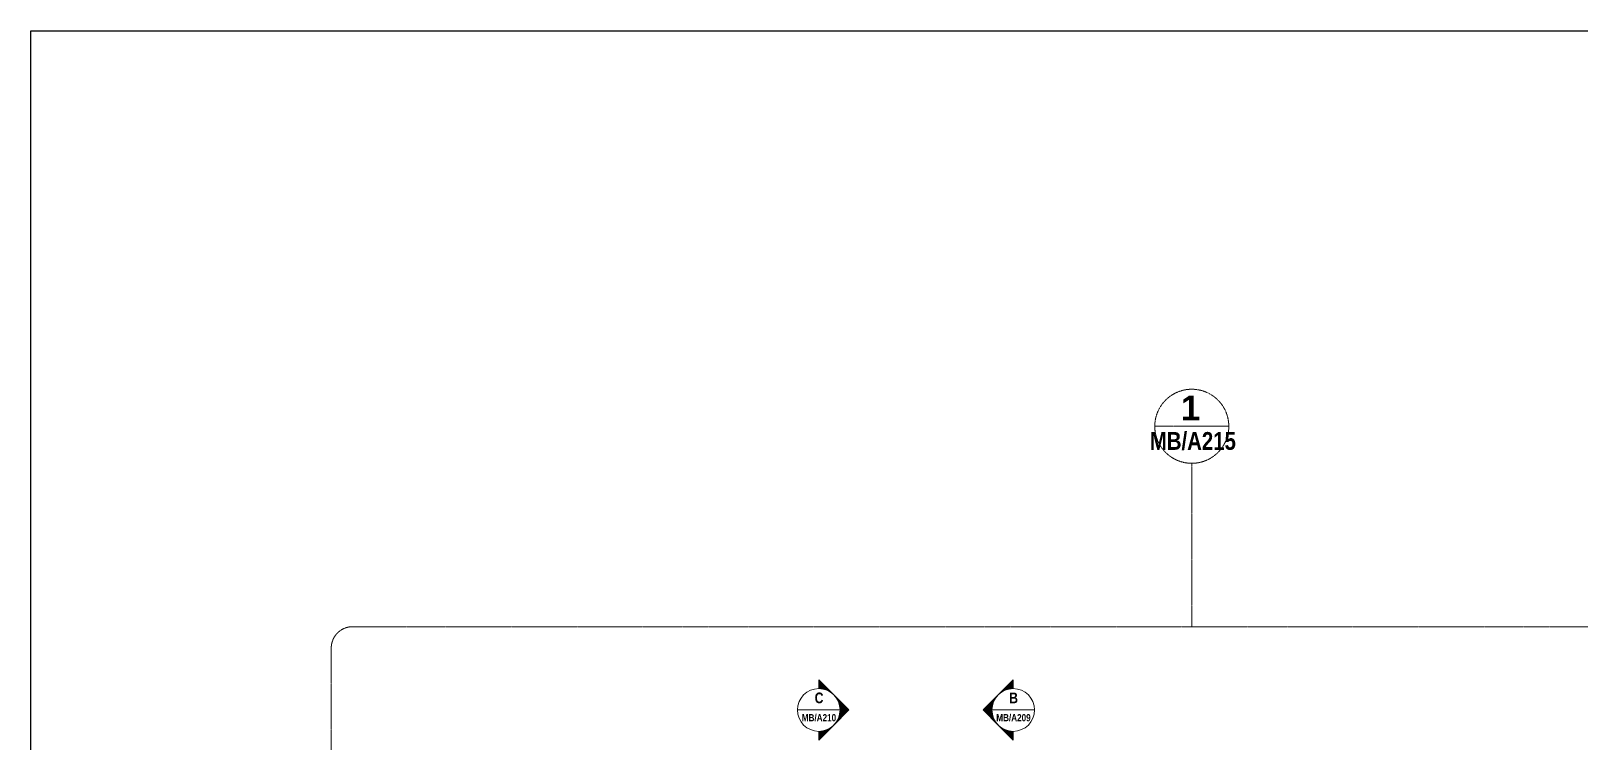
# Model space of a CAD drawing. Header units: inches. Extents: x 22 to 382261, y 22 to 371281.
# Drawn here: x 266401 to 299049, y 157642 to 172619 of the extents above; entities that cross this region are included whole.
import ezdxf

# ---------------------------------------------------------------- set-up
doc = ezdxf.new("R2010")
doc.units = ezdxf.units.IN
doc.header["$MEASUREMENT"] = 0
doc.linetypes.add('_Tracejado médio', pattern=[4, 3, -0.9999999999999999])
doc.layers.add('A-ANNO-SYMB', color=150, linetype='Continuous', lineweight=9)
doc.layers.add('G-ANNO-SYMB', color=111, linetype='Continuous', lineweight=9)
doc.styles.add('Arial Narrow_B', font='ARIALNB.TTF', dxfattribs={"height": 254.9999999999998})
doc.styles.add('Arial Narrow_B_1', font='ARIALNB.TTF', dxfattribs={"height": 169.9999999999999})
doc.styles.add('Arial Narrow_B_2', font='ARIALNB.TTF', dxfattribs={"height": 437.4999999999997})
doc.styles.add('Arial_B', font='arialbd.ttf', dxfattribs={"height": 350.7936507936507})

# ---------------------------------------------------------------- blocks, each defined once
blk = doc.blocks.new('Elevation - Metric Callout-744581-Left Side Elevation')
at = {"layer": 'A-ANNO-SYMB', "linetype": '_Tracejado médio'}
blk.add_line((-6368.450766206466, 22673.23829751776), (-4808.450766206467, 22673.23829751776), dxfattribs=at)
for radius, start, end in [(780.0000000000009, 359.9999999999996, 179.9999999999997), (780.0000000000001, 180, 359.9999999999994)]:
    blk.add_arc((-5588.450766206467, 22673.23829751776), radius, start, end, dxfattribs=at)
blk = doc.blocks.new('Section - M_Section Head - Filled 2-912447-Left Side Elevation')
at = {"layer": 'G-ANNO-SYMB'}
h = blk.add_hatch(color=256, dxfattribs=at)
edge = h.paths.add_edge_path()
edge.add_line((-9350.992569512657, 17333.43358213112), (-9669.190621046597, 17015.23553059718))
edge.add_arc((-9350.992569512651, 16697.03747906323), 450.0000000000011, 90.00000000000063, 135.0000000000005, ccw=False)
edge.add_line((-9350.992569512655, 17147.03747906323), (-9350.992569512657, 17333.43358213112))
h = blk.add_hatch(color=256, dxfattribs=at)
edge = h.paths.add_edge_path()
edge.add_line((-9987.388672580539, 16697.03747906323), (-9800.99256951265, 16697.03747906323))
edge.add_arc((-9350.992569512651, 16697.03747906323), 450.0000000000001, 135.0000000000008, 180.0000000000004, ccw=False)
edge.add_line((-9669.190621046599, 17015.23553059717), (-9987.388672580539, 16697.03747906323))
h = blk.add_hatch(color=256, dxfattribs=at)
edge = h.paths.add_edge_path()
edge.add_line((-9987.388672580539, 16697.03747906323), (-9669.190621046602, 16378.83942752928))
edge.add_arc((-9350.992569512651, 16697.03747906322), 449.9999999999964, 179.9999999999992, 224.9999999999986, ccw=False)
edge.add_line((-9800.99256951265, 16697.03747906322), (-9987.388672580539, 16697.03747906323))
h = blk.add_hatch(color=256, dxfattribs=at)
edge = h.paths.add_edge_path()
edge.add_line((-9350.992569512653, 16060.64137599534), (-9350.992569512653, 16247.03747906323))
edge.add_arc((-9350.992569512651, 16697.03747906323), 449.9999999999988, 224.9999999999999, 269.9999999999998, ccw=False)
edge.add_line((-9669.190621046597, 16378.83942752929), (-9350.992569512653, 16060.64137599534))
for p, q in [((-9987.388672580533, 16697.03747906323), (-9350.992569512646, 17333.43358213111)), ((-9669.190621046597, 17015.23553059718), (-9350.992569512657, 17333.43358213112)), ((-9350.992569512657, 17333.43358213112), (-9350.992569512655, 17147.03747906323)), ((-9350.992569512648, 17147.03747906323), (-9350.992569512646, 17333.43358213111)), ((-9987.388672580539, 16697.03747906323), (-9669.190621046599, 17015.23553059717)), ((-9800.99256951265, 16697.03747906323), (-9987.388672580539, 16697.03747906323)), ((-9987.388672580539, 16697.03747906323), (-9800.99256951265, 16697.03747906322)), ((-9669.190621046602, 16378.83942752928), (-9987.388672580539, 16697.03747906323)), ((-9987.388672580533, 16697.03747906323), (-9350.992569512653, 16060.64137599535)), ((-9350.992569512653, 16060.64137599534), (-9669.190621046597, 16378.83942752929)), ((-9350.992569512653, 16247.03747906323), (-9350.992569512653, 16060.64137599534)), ((-9350.992569512651, 16247.03747906323), (-9350.992569512653, 16060.64137599536))]:
    blk.add_line(p, q, dxfattribs=at)
for centre, radius, start, end in [((-9350.992569512651, 16697.03747906323), 449.9999999999964, 89.99999999999977, 269.9999999999994), ((-9350.992569512651, 16697.03747906323), 450.0000000000001, 135.0000000000004, 180), ((-9350.992569512651, 16697.03747906323), 450.0000000000011, 90.00000000000021, 135.0000000000001), ((-9350.992569512653, 16697.03747906323), 450.0000000000003, 270.0000000000002, 89.9999999999999), ((-9350.992569512651, 16697.03747906322), 449.9999999999964, 179.9999999999988, 224.9999999999982), ((-9350.992569512651, 16697.03747906323), 449.9999999999988, 224.9999999999996, 269.9999999999994)]:
    blk.add_arc(centre, radius, start, end, dxfattribs=at)

msp = doc.modelspace()

# ---------------------------------------------------------------- linework, layer by layer
msp.add_lwpolyline([(266401.4519597023, 172619.0275651976), (336326.4854569325, 172619.0275651976), (336326.4854569325, 100501.1255817244), (266401.4519597023, 100501.1255817244)], close=True)
at = {"layer": 'A-ANNO-SYMB', "linetype": '_Tracejado médio'}
for p, q in [((290866.7416960052, 160070.7500290905), (290866.7416960052, 163512.6867467539)), ((309668.4051174239, 160070.7500290905), (273180.1863591376, 160070.7500290905)), ((272730.1863591376, 159620.7500290905), (272730.1863591376, 141940.5532774361))]:
    msp.add_line(p, q, dxfattribs=at)
msp.add_arc((273180.1863591376, 159620.7500290905), 450.0000000000036, 90, 180, dxfattribs=at)
at = {"layer": 'G-ANNO-SYMB'}
for p, q in [((282554.1998926991, 158316.4859282994), (283454.1998926991, 158316.4859282994)), ((286654.1998926991, 158316.4859282994), (287554.1998926991, 158316.4859282994))]:
    msp.add_line(p, q, dxfattribs=at)

# ---------------------------------------------------------------- block references
at = {"layer": 'A-ANNO-SYMB', "linetype": '_Tracejado médio'}
msp.add_blockref('Elevation - Metric Callout-744581-Left Side Elevation', (296455.1924622117, 141619.4484492361), dxfattribs=at)
at = {"layer": 'G-ANNO-SYMB', "extrusion": (0, 0, -1)}
msp.add_blockref('Section - M_Section Head - Filled 2-912447-Left Side Elevation', (-273653.2073231862, 141619.4484492361), dxfattribs=at)
at = {"layer": 'G-ANNO-SYMB'}
msp.add_blockref('Section - M_Section Head - Filled 2-912447-Left Side Elevation', (296455.1924622117, 141619.4484492361), dxfattribs=at)

# ---------------------------------------------------------------- texts
at = {"layer": 'A-ANNO-SYMB', "linetype": '_Tracejado médio', "attachment_point": 1}
for s, insert, char_height, width, style in [('\\fArial|b1|i0|c0|p34|;1', (290636.1553501387, 164939.4373158914), 524.9999999999993, 505.0631249999993, 'Arial_B'), ('MB/A215', (289982.354071352, 164170.9810930873), 374.9999999999995, 2188.606874999997, 'Arial Narrow_B')]:
    msp.add_mtext(s, dxfattribs=dict(at, insert=insert, char_height=char_height, width=width, style=style))
at = {"layer": 'G-ANNO-SYMB', "attachment_point": 1}
for s, insert, char_height, width, style in [('\\fArial Narrow|b1|i0|c0|p34|;C', (282918.125479199, 158683.3549276391), 224.9999999999997, 228.4809374999997, 'Arial Narrow_B_1'), ('\\fArial Narrow|b1|i0|c0|p34|;B', (287018.125479199, 158683.3549276391), 224.9999999999997, 228.4809374999997, 'Arial Narrow_B_1'), ('MB/A210', (282645.875479199, 158228.7324638185), 149.9999999999998, 889.8731249999987, 'Arial Narrow_B_2'), ('MB/A209', (286745.875479199, 158228.7324638185), 149.9999999999998, 889.8731249999987, 'Arial Narrow_B_2')]:
    msp.add_mtext(s, dxfattribs=dict(at, insert=insert, char_height=char_height, width=width, style=style))

doc.saveas('drawing.dxf')
